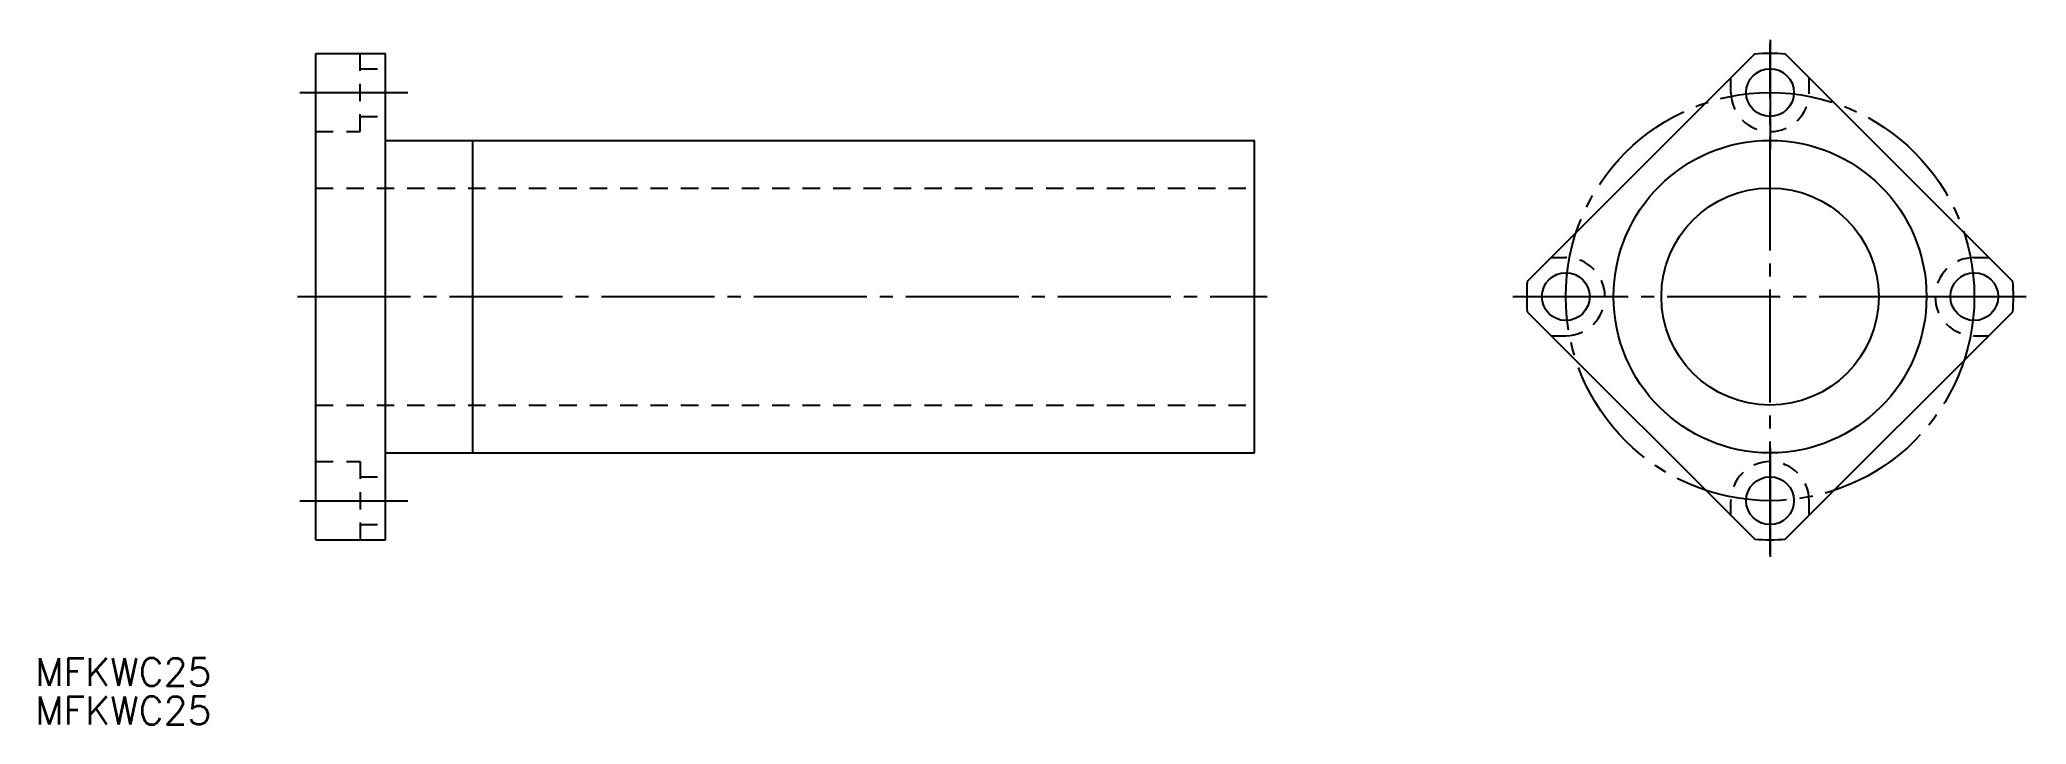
# Model space of a CAD drawing. Extents: x 80 to 309, y 139 to 218.
import ezdxf

# ---------------------------------------------------------------- set-up
doc = ezdxf.new("R2010")
doc.units = 0
doc.linetypes.add('CENTER', pattern=[17.5, 13, -1.5, 1.5, -1.5])
doc.linetypes.add('DASHED', pattern=[3.5, 2, -1.5])
doc.layers.get('0').update_dxf_attribs({"linetype": 'CONTINUOUS'})
doc.layers.add('CENTER', color=1, linetype='CENTER')
doc.styles.get("Standard").update_dxf_attribs({"font": 'txt.shx', "bigfont": '@extfont2.shx'})

msp = doc.modelspace()

# ---------------------------------------------------------------- linework, layer by layer
at = {"color": 1, "linetype": 'CENTER'}
for p, q in [((279.14, 217.55), (279.14, 205)), ((249.54, 187.96), (261.62, 187.96)), ((296.54, 187.96), (308.62, 187.96)), ((279.14, 170.55), (279.14, 158))]:
    msp.add_line(p, q, dxfattribs=at)
at = {"color": 7, "linetype": 'CONTINUOUS'}
for p, q in [((111.84, 215.96), (119.84, 215.96)), ((111.84, 159.96), (111.84, 215.96)), ((119.84, 159.96), (119.84, 215.96)), ((277.38, 215.91), (251.19, 189.72)), ((307.08, 189.72), (280.89, 215.91)), ((119.84, 205.96), (219.84, 205.96)), ((129.84, 205.96), (129.84, 169.96)), ((219.84, 169.96), (219.84, 205.96)), ((251.19, 186.21), (277.38, 160.02)), ((280.89, 160.02), (307.08, 186.21)), ((119.84, 169.96), (219.84, 169.96)), ((111.84, 159.96), (119.84, 159.96))]:
    msp.add_line(p, q, dxfattribs=at)
at = {"color": 3, "linetype": 'DASHED'}
for p, q in [((116.94, 206.96), (116.94, 215.96)), ((116.94, 214.21), (119.84, 214.21)), ((274.64, 211.46), (274.64, 213.16)), ((283.64, 211.46), (283.64, 213.16)), ((116.94, 208.71), (119.84, 208.71)), ((111.84, 206.96), (116.94, 206.96)), ((111.84, 200.46), (219.84, 200.46)), ((253.94, 192.46), (255.64, 192.46)), ((302.64, 192.46), (304.34, 192.46)), ((253.94, 183.46), (255.64, 183.46)), ((302.64, 183.46), (304.34, 183.46)), ((111.84, 175.46), (219.84, 175.46)), ((111.84, 168.96), (116.94, 168.96)), ((116.94, 168.96), (116.94, 159.96)), ((116.94, 167.21), (119.84, 167.21)), ((274.64, 162.77), (274.64, 164.46)), ((283.64, 162.77), (283.64, 164.46)), ((116.94, 161.71), (119.84, 161.71))]:
    msp.add_line(p, q, dxfattribs=at)
at = {"color": 7, "linetype": 'CONTINUOUS'}
for centre, radius in [((279.14, 211.46), 2.75), ((279.14, 187.96), 18), ((279.14, 187.96), 12.5), ((255.64, 187.96), 2.75), ((302.64, 187.96), 2.75), ((279.14, 164.46), 2.75)]:
    msp.add_circle(centre, radius, dxfattribs=at)
for centre, start, end in [((279.14, 188.46), 86.342, 93.658), ((278.64, 187.96), 176.342, 183.658), ((279.64, 187.96), 356.342, 3.658), ((279.14, 187.46), 266.342, 273.658)]:
    msp.add_arc(centre, 27.5, start, end, dxfattribs=at)
at = {"color": 3, "linetype": 'DASHED'}
for centre, start, end in [((279.14, 211.46), 180, 0), ((255.64, 187.96), 270, 90), ((302.64, 187.96), 90, 270), ((279.14, 164.46), 0, 180)]:
    msp.add_arc(centre, 4.5, start, end, dxfattribs=at)
at = {"layer": 'CENTER', "color": 1, "linetype": 'CENTER'}
for p, q in [((279.14, 158.27), (279.14, 217.11)), ((110, 211.46), (122.4, 211.46)), ((109.71, 187.96), (221.28, 187.96)), ((249.8, 187.96), (308.11, 187.96)), ((110, 164.46), (122.4, 164.46))]:
    msp.add_line(p, q, dxfattribs=at)
msp.add_circle((279.14, 187.96), 23.5, dxfattribs=at)

# ---------------------------------------------------------------- texts
at = {"color": 7, "linetype": 'CONTINUOUS'}
for p in [(79.51, 143.14), (79.51, 138.7)]:
    msp.add_text('MFKWC25', height=3.2, dxfattribs=at).set_placement(p)

doc.saveas('drawing.dxf')
